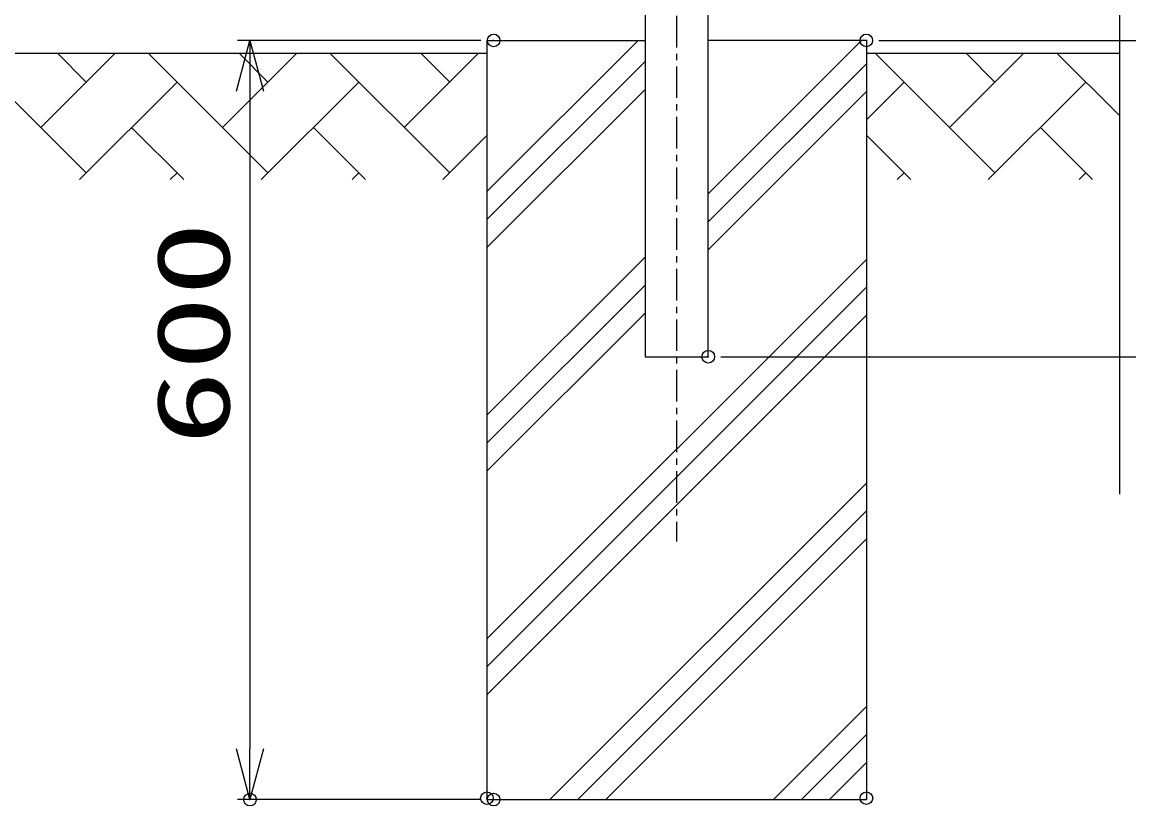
# Model space of a CAD drawing. Units: millimetres, scale not verified. Extents: x -4455 to 4455, y -3150 to 3150.
# Drawn here: x -2177 to -1302, y -1467 to -848 of the extents above; entities that cross this region are included whole.
import ezdxf
from ezdxf.enums import TextEntityAlignment as Align

# ---------------------------------------------------------------- set-up
doc = ezdxf.new("R2010")
doc.units = ezdxf.units.MM
doc.header["$LTSCALE"] = 20
doc.header["$PDMODE"] = 32
doc.header["$PDSIZE"] = 10
doc.linetypes.add('USER1', pattern=[2, 1.25, -0.25, 0.25, -0.25])
for name, color, linetype, lineweight in [('0-4_外形線', 7, 'Continuous', 25), ('0-5_寸法線', 4, 'Continuous', 25), ('0-6_寸法', 4, 'Continuous', 25), ('0-8_EXTCNT-L', 4, 'Continuous', 25), ('0-9_LAYER04', 1, 'USER1', 25), ('0-F_ハッチング', 4, 'Continuous', 25)]:
    doc.layers.add(name, color=color, linetype=linetype, lineweight=lineweight)
doc.layers.add('0-7_DEFPOINTS', color=7, linetype='Continuous')
doc.styles.add('ＭＳ ゴシック', font='')
doc.styles.get('ＭＳ ゴシック').set_extended_font_data('MS Gothic')

# ---------------------------------------------------------------- blocks, each defined once
blk = doc.blocks.new('_Open30')
at = {"layer": '0-6_寸法'}
blk.add_line((0, 0), (-20, 0), dxfattribs=at)
blk.add_lwpolyline([(-20, 5.36), (0, 0), (-20, -5.36)], dxfattribs=at)

msp = doc.modelspace()

# ---------------------------------------------------------------- linework, layer by layer
at = {"layer": '0-4_外形線'}
for p, q in [((-1684.6, 562.71), (-1684.6, -1112.29)), ((-1634.6, -1112.29), (-1634.6, 562.71)), ((-1809.6, -862.29), (-1809.6, -1462.29)), ((-1809.55, -862.29), (-1684.6, -862.29)), ((-1509.65, -862.29), (-1634.6, -862.29)), ((-1509.6, -862.29), (-1509.6, -1462.29)), ((-2709.6, -872.29), (-1809.6, -872.29)), ((-1509.6, -872.29), (-1309.6, -872.29)), ((-1684.6, -1112.29), (-1634.6, -1112.29)), ((-1809.6, -1462.29), (-1509.6, -1462.29))]:
    msp.add_line(p, q, dxfattribs=at)
at = {"layer": '0-5_寸法線'}
for p, q in [((-1814.35, -862.29), (-2006.92, -862.29)), ((-1499.65, -862.29), (-817.58, -862.29)), ((-1499.65, -862.29), (-937.58, -862.29)), ((-1499.65, -862.29), (-937.58, -862.29)), ((-1996.92, -902.29), (-1996.92, -1422.29)), ((-1624.6, -1112.29), (-697.58, -1112.29)), ((-1624.6, -1112.29), (-937.58, -1112.29)), ((-1814.35, -1462.29), (-2006.92, -1462.29))]:
    msp.add_line(p, q, dxfattribs=at)
at = {"layer": '0-7_DEFPOINTS'}
for p in [(-1804.35, -862.29), (-1509.65, -862.29), (-1634.6, -1112.29), (-1996.92, -1462.29), (-1809.6, -1461.21), (-1804.35, -1462.29), (-1509.6, -1461.21)]:
    msp.add_point(p, dxfattribs=at)
at = {"layer": '0-8_EXTCNT-L'}
msp.add_line((-1309.6, 709.29), (-1309.6, -1220.89), dxfattribs=at)
at = {"layer": '0-9_LAYER04'}
msp.add_line((-1659.6, 597.27), (-1659.6, -1258.22), dxfattribs=at)
at = {"layer": '0-F_ハッチング'}
for p, q in [((-1809.6, -981.76), (-1690.13, -862.29)), ((-1634.6, -983.54), (-1513.36, -862.29)), ((-2126.41, -966.96), (-2221.08, -872.29)), ((-2162.33, -931.04), (-2103.58, -872.29)), ((-2126.41, -895.11), (-2149.23, -872.29)), ((-1982.72, -966.96), (-2077.39, -872.29)), ((-2018.64, -931.04), (-1959.9, -872.29)), ((-1982.72, -895.11), (-2005.55, -872.29)), ((-1839.04, -966.96), (-1933.71, -872.29)), ((-1874.96, -931.04), (-1816.21, -872.29)), ((-1839.04, -895.11), (-1861.86, -872.29)), ((-1407.99, -966.96), (-1502.65, -872.29)), ((-1443.91, -931.04), (-1385.16, -872.29)), ((-1407.99, -895.11), (-1430.81, -872.29)), ((-1309.6, -921.66), (-1358.97, -872.29)), ((-1809.6, -1003.86), (-1684.6, -878.86)), ((-1634.6, -1005.63), (-1509.6, -880.63)), ((-2131.74, -972.29), (-2054.57, -895.11)), ((-1988.06, -972.29), (-1910.88, -895.11)), ((-1809.6, -1025.96), (-1684.6, -900.96)), ((-1509.6, -924.89), (-1479.83, -895.11)), ((-1413.32, -972.29), (-1336.15, -895.11)), ((-1634.6, -1027.73), (-1509.6, -902.73)), ((-2049.23, -972.29), (-2090.49, -931.04)), ((-1905.55, -972.29), (-1946.8, -931.04)), ((-1330.81, -972.29), (-1372.07, -931.04)), ((-1844.37, -972.29), (-1809.6, -937.52)), ((-1474.5, -972.29), (-1509.6, -937.18)), ((-2059.9, -972.29), (-2054.57, -966.96)), ((-1916.21, -972.29), (-1910.88, -966.96)), ((-1485.16, -972.29), (-1479.83, -966.96)), ((-1341.48, -972.29), (-1336.15, -966.96)), ((-1809.6, -1158.54), (-1684.6, -1033.54)), ((-1809.6, -1335.31), (-1509.6, -1035.31)), ((-1809.6, -1180.63), (-1684.6, -1055.63)), ((-1809.6, -1357.41), (-1509.6, -1057.41)), ((-1809.6, -1202.73), (-1684.6, -1077.73)), ((-1809.6, -1379.51), (-1509.6, -1079.51)), ((-1759.8, -1462.29), (-1509.6, -1212.09)), ((-1737.71, -1462.29), (-1509.6, -1234.19)), ((-1715.61, -1462.29), (-1509.6, -1256.29)), ((-1583.03, -1462.29), (-1509.6, -1388.87)), ((-1560.93, -1462.29), (-1509.6, -1410.96)), ((-1538.83, -1462.29), (-1509.6, -1433.06))]:
    msp.add_line(p, q, dxfattribs=at)

# ---------------------------------------------------------------- block references
at = {"layer": '0-5_寸法線', "xscale": 2, "yscale": 2}
for p, rotation in [((-1996.92, -862.29), 90), ((-1996.92, -1462.29), 270)]:
    msp.add_blockref('_Open30', p, dxfattribs=dict(at, rotation=rotation))

# ---------------------------------------------------------------- texts
at = {"layer": '0-5_寸法線', "color": 2, "style": 'ＭＳ ゴシック', "width": 1.5}
msp.add_text('600', height=57.77, rotation=90, dxfattribs=at).set_placement((-1995.82, -1182.29), align=Align.BOTTOM_LEFT)

doc.saveas('drawing.dxf')
